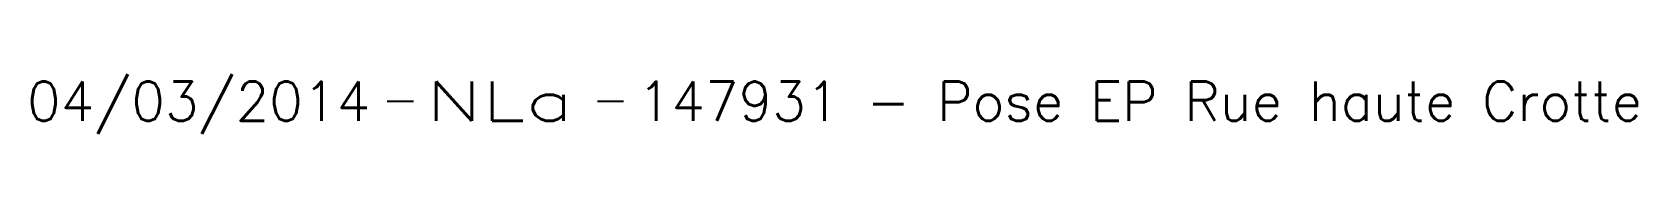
# Model space of a CAD drawing. Header units: millimetres. Extents: x 257036 to 257983, y 144000 to 144707.
# Drawn here: x 257952.77 to 257983.43, y 144516.5 to 144517.64 of the extents above; entities that cross this region are included whole.
import ezdxf
from ezdxf.enums import TextEntityAlignment as Align

# ---------------------------------------------------------------- set-up
doc = ezdxf.new("R2010")
doc.units = ezdxf.units.MM
doc.layers.get('0').update_dxf_attribs({"linetype": 'CONTINUOUS'})
doc.layers.add('E_910', color=7, linetype='CONTINUOUS', plot=False)
doc.styles.get("Standard").update_dxf_attribs({"font": 'romans.shx', "width": 0.85})

# ---------------------------------------------------------------- blocks, each defined once
blk = doc.blocks.new('GIS_MODF')
at = {"color": 0, "linetype": 'Continuous', "flags": 128}
for points in [[(-2.257, -0.012), (-1.757, -0.012)], [(1.758, -0.012), (2.258, -0.012)]]:
    blk.add_lwpolyline(points, dxfattribs=at)
at = {"color": 0, "linetype": 'Continuous'}
blk.add_attdef('DATE', text='', height=0.75, dxfattribs=at).set_placement((-2.583, -0.387), align=Align.RIGHT)
at = {"color": 0, "linetype": 'Continuous', "width": 3.590909}
blk.add_attdef('USER', text='', height=0.75, dxfattribs=at).set_placement((-1.516, -0.387), (1.306, -0.387), align=Align.FIT)
at = {"color": 0, "linetype": 'Continuous'}
blk.add_attdef('DESC', (2.528, -0.387), '', height=0.75, dxfattribs=at)

msp = doc.modelspace()

# ---------------------------------------------------------------- block references
at = {"layer": 'E_910'}
ref = msp.add_blockref('GIS_MODF', (257961.813, 144517.132), dxfattribs=at)
ref.add_attrib('DATE', '04/03/2014', dxfattribs={"layer": '0', "color": 0, "linetype": 'Continuous', "height": 0.75}).set_placement((257959.23, 144516.745), align=Align.RIGHT)
ref.add_attrib('USER', 'NLa', dxfattribs={"layer": '0', "color": 0, "linetype": 'Continuous', "height": 0.75, "width": 1.462963}).set_placement((257960.297, 144516.745), (257963.118, 144516.745), align=Align.FIT)
ref.add_attrib('DESC', '147931 - Pose EP Rue haute Crotte', (257964.341, 144516.745), dxfattribs={"layer": '0', "color": 0, "linetype": 'Continuous', "height": 0.75})

doc.saveas('drawing.dxf')
